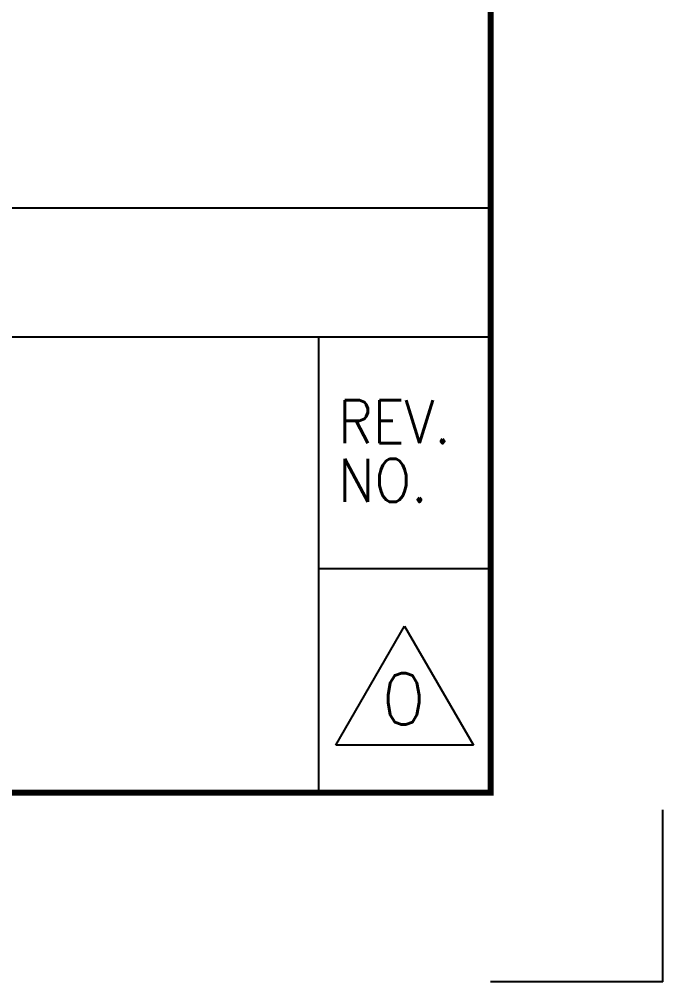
# Model space of a CAD drawing. Header units: millimetres. Extents: x 226184 to 235717, y -181921 to -175474.
# Drawn here: x 234490 to 235301, y -181921 to -180707 of the extents above; entities that cross this region are included whole.
import ezdxf

# ---------------------------------------------------------------- set-up
doc = ezdxf.new("R2010")
doc.units = ezdxf.units.MM
doc.header["$LTSCALE"] = 13
doc.layers.add('1', color=4, linetype='Continuous')
doc.layers.add('2', color=3, linetype='Continuous')
doc.layers.add('paper', color=254, linetype='Continuous', plot=False)
doc.styles.add('ROMANS', font='romans.shx', dxfattribs={"bigfont": 'whgtxt.shx'})

msp = doc.modelspace()

# ---------------------------------------------------------------- linework, layer by layer
at = {"layer": '1', "const_width": 7.598}
msp.add_lwpolyline([(226748.469, -181682.674), (235084.11, -181682.674), (235084.11, -175691.431), (226748.469, -175691.431), (226748.469, -181682.674)], dxfattribs=at)
at = {"layer": '2'}
for p, q in [((231828, -180944.622), (235084.11, -180944.622)), ((233238.981, -181107.428), (235084.11, -181107.428)), ((234867.036, -181107.428), (234867.036, -181682.674)), ((234867.036, -181399.777), (235084.11, -181399.777)), ((234888.744, -181622.95), (234975.573, -181472.557)), ((234975.573, -181472.557), (235062.403, -181622.95)), ((235062.403, -181622.95), (234888.744, -181622.95))]:
    msp.add_line(p, q, dxfattribs=at)
at = {"layer": 'paper'}
for q in [(235301.184, -181704.381), (235084.11, -181921.455)]:
    msp.add_line((235301.184, -181921.455), q, dxfattribs=at)

# ---------------------------------------------------------------- texts
at = {"layer": '2', "style": 'ROMANS', "width": 0.9}
for s, p in [('REV.', (234891.718, -181241.746)), ('NO.', (234891.718, -181315.752))]:
    msp.add_text(s, height=54.2685, dxfattribs=at).set_placement(p)
at = {"layer": '2', "color": 4, "style": 'ROMANS'}
msp.add_text('0', height=65.122, dxfattribs=at).set_placement((234946.415, -181596.9))

doc.saveas('drawing.dxf')
